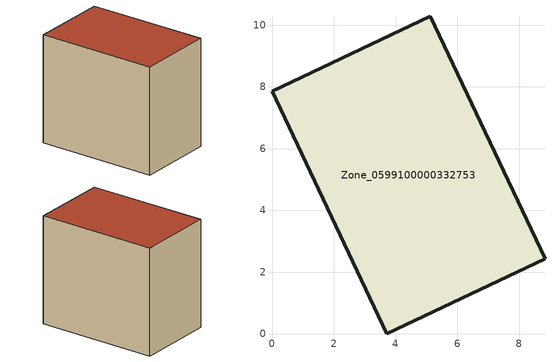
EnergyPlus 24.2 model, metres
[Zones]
Zone_0599100000332753
 floor ground (C_G): 5.12,10.29 8.84,2.44 3.72,0 0,7.85 z0.38
 wall outside (C_F): 3.72,0 8.84,2.44 5.12,10.29 0,7.85 3.72,0 z0.38:8.17
 roof outside (C_R): 8.84,2.44 5.12,10.29 0,7.85 3.72,0 z8.17
[BUILDING]
Pand.0599100000332753: North Axis=0; Terrain=City; Loads Convergence Tolerance Value=0.04; Temperature Convergence Tolerance Value=0.4; Solar Distribution=FullExterior; Maximum Number of Warmup Days=25; Minimum Number of Warmup Days=1
[Site:Location]
Rotterdam.The.Hague.AP_ZH_NLD Design_Conditions: Latitude=51.96; Longitude=4.45; Time Zone=1; Elevation=-4.5
[SITE:GROUNDTEMPERATURE:BUILDINGSURFACE]
18, 18, 18, 18, 18, 18, 18, 18, 18, 18, 18, 18
[MATERIAL] Thermal Absorptance=0.9; Solar Absorptance=0.7; Visible Absorptance=0.7
Name | Roughness | Thickness | Conductivity | Density | Specific Heat
G.TC.1975-1991 | MediumSmooth | 0.15 | 0.288461 | 540 | 1210
F.TC.1975-1991 | Rough | 0.3 | 0.230769 | 1920 | 840
R.TC.1975-1991 | MediumRough | 0.2 | 0.153846 | 1500 | 1000
[CONSTRUCTION]
C_G: G.TC.1975-1991
C_F: F.TC.1975-1991
C_R: R.TC.1975-1991
[ZONE]
Zone_0599100000332753: Type=1; Multiplier=1; Ceiling Height=Autocalculate; Volume=Autocalculate; Floor Area=autocalculate; Part of Total Floor Area=Yes
[ZONEINFILTRATION:DESIGNFLOWRATE]
Infil_Zone_0599100000332753: Zone or ZoneList or Space or SpaceList=Zone_0599100000332753; Schedule=AlwaysOn; Design Flow Rate Calculation Method=Flow/Area; Flow Rate per Floor Area=0.003; Constant Term Coefficient=1; Temperature Term Coefficient=0; Velocity Term Coefficient=0; Velocity Squared Term Coefficient=0
[HVACTEMPLATE:ZONE:IDEALLOADSAIRSYSTEM]
Zone_0599100000332753: Maximum Heating Supply Air Temperature=50; Minimum Cooling Supply Air Temperature=13; Maximum Heating Supply Air Humidity Ratio=0.0156; Minimum Cooling Supply Air Humidity Ratio=0.0077; Heating Limit=NoLimit; Cooling Limit=NoLimit; Dehumidification Control Type=ConstantSensibleHeatRatio; Cooling Sensible Heat Ratio=0.7; Dehumidification Setpoint=60; Humidification Control Type=None; Humidification Setpoint=30; Outdoor Air Method=None; Outdoor Air Flow Rate per Person=0.00944; Outdoor Air Flow Rate per Zone Floor Area=0; Outdoor Air Flow Rate per Zone=0; Demand Controlled Ventilation Type=None; Outdoor Air Economizer Type=NoEconomizer; Heat Recovery Type=None; Sensible Heat Recovery Effectiveness=0.7; Latent Heat Recovery Effectiveness=0.65
[ZONECONTROL:THERMOSTAT]
ThermostatControl_Zone_0599100000332753: Zone or ZoneList=Zone_0599100000332753; Control Type Schedule=DualSetpointControlType; Control 1=Thermostat_Zone_0599100000332753; Temperature Difference Between Cutout And Setpoint=0
[THERMOSTATSETPOINT:DUALSETPOINT]
Thermostat_Zone_0599100000332753: Heating Setpoint Temperature Schedule=HeatingSetpoint_Zone_0599100000332753; Cooling Setpoint Temperature Schedule=CoolingSetpoint_Zone_0599100000332753
[SCHEDULE:COMPACT]
HeatingSetpoint_Zone_0599100000332753: Through: 12/31, For: AllDays, Until: 24:00, 21
CoolingSetpoint_Zone_0599100000332753: Through: 12/31, For: AllDays, Until: 24:00, 24
DualSetpointControlType: Through: 12/31, For: AllDays, Until: 24:00, 4
AlwaysOn: Through: 12/31, For: AllDays, Until: 24:00, 1
